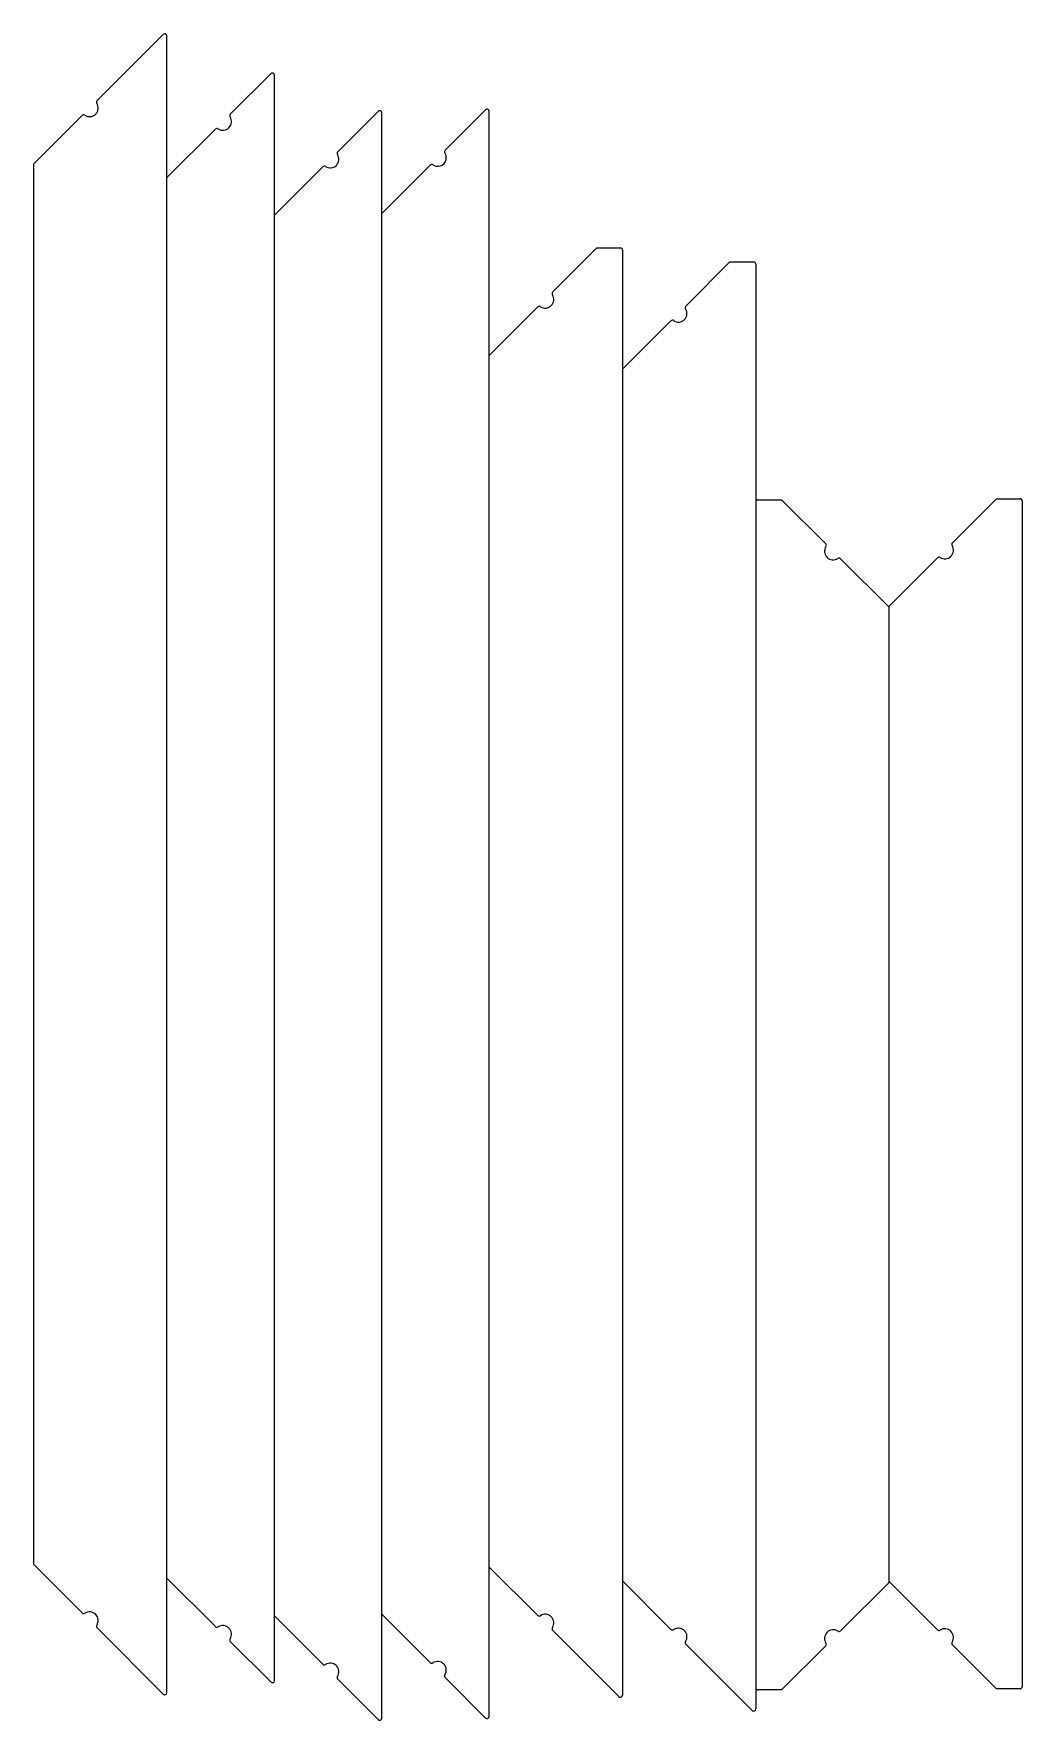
# Model space of a CAD drawing. Header units: millimetres. Extents: x 15 to 245, y -462 to -70.
import ezdxf

# ---------------------------------------------------------------- set-up
doc = ezdxf.new("R2010")
doc.units = ezdxf.units.MM

msp = doc.modelspace()

# ---------------------------------------------------------------- linework, layer by layer
at = {"color": 7, "linetype": 'Continuous', "lineweight": 25}
for p, q in [((29.92, -85.47), (45.33, -70.06)), ((46.18, -456), (46.18, -70.41)), ((70.33, -79.24), (60.92, -88.65)), ((71.18, -453.18), (71.18, -79.59)), ((15.18, -100.21), (26.45, -88.94)), ((95.33, -88), (85.92, -97.41)), ((96.18, -461.94), (96.18, -88.35)), ((110.92, -97.03), (120.33, -87.62)), ((121.18, -461.55), (121.18, -87.97)), ((57.45, -92.12), (46.18, -103.39)), ((15.18, -426.21), (15.18, -100.21)), ((82.45, -100.88), (71.18, -112.14)), ((96.18, -111.76), (107.45, -100.49)), ((135.92, -130.04), (146.18, -119.77)), ((146.18, -119.77), (151.68, -119.77)), ((152.18, -120.27), (152.18, -456.56)), ((166.92, -133.29), (177.18, -123.02)), ((177.18, -123.02), (182.68, -123.02)), ((183.18, -123.52), (183.18, -459.81)), ((121.18, -144.77), (132.45, -133.5)), ((152.18, -148.02), (163.45, -136.75)), ((183.68, -178.37), (189.18, -178.37)), ((199.45, -188.64), (189.18, -178.37)), ((228.92, -188.4), (239.18, -178.13)), ((239.18, -178.13), (244.68, -178.13)), ((245.18, -178.63), (245.18, -454.63)), ((214.18, -203.37), (202.92, -192.1)), ((214.18, -203.13), (225.45, -191.86)), ((214.18, -430.37), (214.18, -203.13)), ((15.18, -426.21), (26.45, -437.47)), ((121.18, -426.77), (132.45, -438.04)), ((46.18, -429.39), (57.45, -440.65)), ((152.18, -430.02), (163.45, -441.29)), ((214.18, -430.37), (202.92, -441.64)), ((214.18, -430.13), (225.45, -441.4)), ((71.18, -438.14), (82.45, -449.41)), ((96.18, -437.76), (107.45, -449.03)), ((29.92, -440.94), (45.33, -456.35)), ((135.92, -441.5), (151.33, -456.91)), ((60.92, -444.12), (70.33, -453.53)), ((166.92, -444.75), (182.33, -460.16)), ((199.45, -445.1), (189.18, -455.37)), ((228.92, -444.86), (239.18, -455.13)), ((85.92, -452.88), (95.33, -462.29)), ((110.92, -452.49), (120.33, -461.91)), ((244.68, -455.13), (239.18, -455.13)), ((189.18, -455.37), (183.68, -455.37))]:
    msp.add_line(p, q, dxfattribs=at)
for centre, radius, start, end in [((45.68, -70.41), 0.5, 360, 135), ((70.68, -79.59), 0.5, 0, 135), ((28.18, -87.21), 2, 236.537, 33.463), ((30.27, -85.83), 0.5, 135, 213.463), ((26.81, -89.29), 0.5, 56.537, 135), ((59.18, -90.39), 2, 236.537, 33.463), ((61.27, -89.01), 0.5, 135, 213.463), ((95.68, -88.35), 0.5, 0, 135), ((120.68, -87.97), 0.5, 0, 135), ((57.81, -92.47), 0.5, 56.537, 135), ((84.18, -99.14), 2, 236.537, 33.463), ((86.27, -97.77), 0.5, 135, 213.463), ((109.18, -98.76), 2, 236.537, 33.463), ((111.27, -97.38), 0.5, 135, 213.463), ((82.81, -101.23), 0.5, 56.537, 135), ((107.81, -100.85), 0.5, 56.537, 135), ((151.68, -120.27), 0.5, 0, 90), ((182.68, -123.52), 0.5, 360, 90), ((132.81, -133.85), 0.5, 56.537, 135), ((134.18, -131.77), 2, 236.537, 33.463), ((136.27, -130.39), 0.5, 135, 213.463), ((167.27, -133.64), 0.5, 135, 213.463), ((163.81, -137.1), 0.5, 56.537, 135), ((165.18, -135.02), 2, 236.537, 33.463), ((183.68, -178.87), 0.5, 90, 180), ((244.68, -178.63), 0.5, 0, 90), ((229.27, -188.75), 0.5, 135, 213.463), ((201.18, -190.37), 2, 146.537, 303.463), ((199.1, -188.99), 0.5, 326.537, 45), ((202.56, -192.45), 0.5, 45, 123.463), ((225.81, -192.22), 0.5, 56.537, 135), ((227.18, -190.13), 2, 236.537, 33.463), ((26.81, -437.12), 0.5, 225, 303.463), ((28.18, -439.21), 2, 326.537, 123.463), ((132.81, -437.68), 0.5, 225, 303.463), ((134.18, -439.77), 2, 326.537, 123.463), ((30.27, -440.58), 0.5, 146.537, 225), ((57.81, -440.3), 0.5, 225, 303.463), ((59.18, -442.39), 2, 326.537, 123.463), ((61.27, -443.76), 0.5, 146.537, 225), ((136.27, -441.15), 0.5, 146.537, 225), ((163.81, -440.93), 0.5, 225, 303.463), ((165.18, -443.02), 2, 326.537, 123.463), ((201.18, -443.37), 2, 56.537, 213.463), ((202.56, -441.28), 0.5, 236.537, 315), ((225.81, -441.05), 0.5, 225, 303.463), ((227.18, -443.13), 2, 326.537, 123.463), ((167.27, -444.4), 0.5, 146.537, 225), ((199.1, -444.75), 0.5, 315, 33.463), ((229.27, -444.51), 0.5, 146.537, 225), ((82.81, -449.06), 0.5, 225, 303.463), ((84.18, -451.14), 2, 326.537, 123.463), ((107.81, -448.68), 0.5, 225, 303.463), ((109.18, -450.76), 2, 326.537, 123.463), ((70.68, -453.18), 0.5, 225, 0), ((86.27, -452.52), 0.5, 146.537, 225), ((111.27, -452.14), 0.5, 146.537, 225), ((183.68, -454.87), 0.5, 180, 270), ((244.68, -454.63), 0.5, 270, 0), ((45.68, -456), 0.5, 225, 0), ((151.68, -456.56), 0.5, 225, 360), ((95.68, -461.94), 0.5, 225, 0), ((120.68, -461.55), 0.5, 225, 0), ((182.68, -459.81), 0.5, 225, 360)]:
    msp.add_arc(centre, radius, start, end, dxfattribs=at)

doc.saveas('drawing.dxf')
